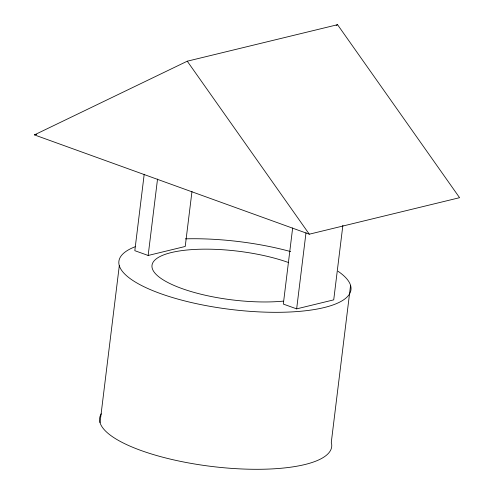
<?xml version="1.0" encoding="UTF-8"?>
<svg xmlns="http://www.w3.org/2000/svg" width="494" height="494" viewBox="0 0 494 494"><rect width="100%" height="100%" fill="white"/><g stroke="black" fill="none" stroke-linecap="round" stroke-linejoin="round"><path stroke-width="0.74" d="M100.035 422.629L119.307 265.642M144.205 174.252L134.819 250.68L148.151 255.472L185.225 246.469L191.981 191.444M148.151 255.472L157.537 179.05M292.658 227.956L283.315 304.076L296.647 308.867L333.722 299.864L342.879 225.27M296.647 308.867L305.996 232.754M350.561 285.402L331.283 442.396A116.887 34.172 7 0 1 210.889 466.355A116.887 34.172 7 0 1 101.282 413.793M34.419 134.893L187.269 61.2L337.55 24.7L459.581 197.693L309.3 234.193L34.419 134.893L36.661 134.343M336.161 25.367L337.55 24.7M187.269 61.2L309.3 234.193M338.081 271.299A116.887 34.172 7 0 1 231.488 309.534A116.887 34.172 7 0 1 135.128 246.753M185.367 238.849A116.887 34.172 7 0 1 290.682 251.594M283.235 301.136A83.894 24.527 7 0 1 171.579 284.34A83.894 24.527 7 0 1 176.21 251.52A83.894 24.527 7 0 1 288.669 262.592"/></g></svg>
